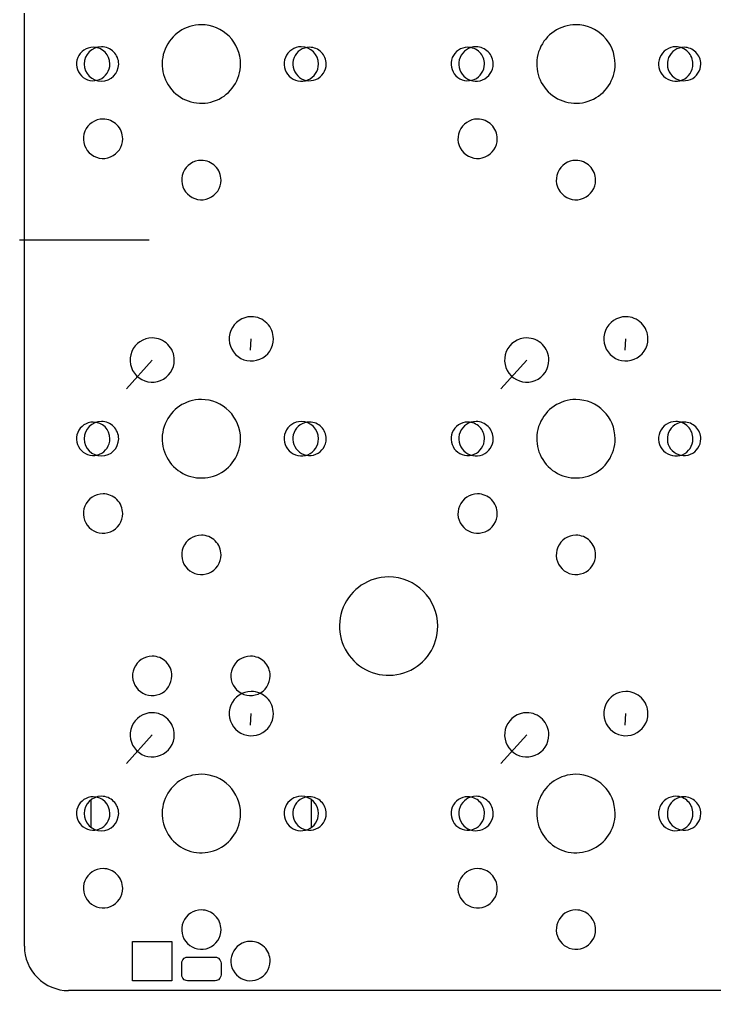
# Model space of a CAD drawing. Extents: x 2 to 288, y -137 to -43.
# Drawn here: x 2.5 to 37.86, y -136.91 to -87.54 of the extents above; entities that cross this region are included whole.
import ezdxf

# ---------------------------------------------------------------- set-up
doc = ezdxf.new("R2010")
doc.units = 0
doc.layers.get('0').update_dxf_attribs({"linetype": 'CONTINUOUS'})

msp = doc.modelspace()

# ---------------------------------------------------------------- linework, layer by layer
at = {"color": 7}
for points in [[(2.75311, -134.658479), (2.75311, -44.958598)], [(2.499997, -98.738308), (9.099988, -98.738308)], [(14.253111, -104.358621), (14.292653, -103.77859)], [(33.303102, -104.358621), (33.342644, -103.77859)], [(7.943119, -106.318619), (9.253108, -104.858613)], [(26.99311, -106.318619), (28.303098, -104.858613)], [(14.253111, -123.408612), (14.292653, -122.828581)], [(33.303102, -123.408612), (33.342644, -122.828581)], [(7.943119, -125.368609), (9.253108, -123.908603)], [(26.99311, -125.368609), (28.303098, -123.908603)], [(6.153306, -128.608937), (6.153306, -127.208939)], [(17.353291, -128.608937), (17.353291, -127.208939)], [(50.492442, -136.908476), (5.003107, -136.908476)]]:
    msp.add_lwpolyline(points, dxfattribs=at)
for points in [[(11.753114, -87.814727)], [(11.753114, -87.814727)], [(30.803105, -87.814727)], [(30.803105, -87.814727)], [(6.253122, -88.958626)], [(6.253122, -88.958626)], [(6.673121, -88.933626)], [(6.673121, -88.933626)], [(16.833108, -88.933626)], [(16.833108, -88.933626)], [(17.253107, -88.958626)], [(17.253107, -88.958626)], [(25.303112, -88.958626), (25.303112, -88.958626)], [(25.723112, -88.933626), (25.723112, -88.933626)], [(35.883098, -88.933626)], [(35.883098, -88.933626)], [(36.303098, -88.958626)], [(36.303098, -88.958626)], [(6.753121, -92.608621)], [(25.803112, -92.608621)], [(11.753114, -94.708618)], [(30.803105, -94.708618)], [(14.293111, -102.653623)], [(33.343102, -102.653623)], [(9.253118, -103.733622)], [(28.303108, -103.733622)], [(11.753114, -106.864718)], [(11.753114, -106.864718)], [(30.803105, -106.864718)], [(30.803105, -106.864718)], [(6.253122, -108.008616)], [(6.253122, -108.008616)], [(6.673121, -107.983616)], [(6.673121, -107.983616)], [(16.833108, -107.983616), (16.833108, -107.983616)], [(17.253107, -108.008616)], [(17.253107, -108.008616)], [(25.303112, -108.008616)], [(25.303112, -108.008616)], [(25.723112, -107.983616)], [(25.723112, -107.983616)], [(35.883098, -107.983616)], [(35.883098, -107.983616)], [(36.303098, -108.008616)], [(36.303098, -108.008616)], [(6.753121, -111.658611)], [(25.803112, -111.658611)], [(11.753114, -113.758609)], [(30.803105, -113.758609)], [(21.27811, -115.883614)], [(9.253302, -119.908948)], [(14.253295, -119.908948)], [(14.293111, -121.703614)], [(33.343102, -121.703614)], [(9.253118, -122.783613)], [(28.303108, -122.783613)], [(11.753114, -125.914708)], [(11.753114, -125.914708)], [(30.803105, -125.914708)], [(30.803105, -125.914708)], [(6.253122, -127.058607)], [(6.253122, -127.058607)], [(6.673121, -127.033607)], [(6.673121, -127.033607)], [(16.833108, -127.033607)], [(16.833108, -127.033607)], [(17.253107, -127.058607)], [(17.253107, -127.058607)], [(25.303112, -127.058607)], [(25.303112, -127.058607)], [(25.723112, -127.033607), (25.723112, -127.033607)], [(35.883098, -127.033607)], [(35.883098, -127.033607)], [(36.303098, -127.058607)], [(36.303098, -127.058607)], [(6.753121, -130.708602)], [(25.803112, -130.708602)], [(11.753114, -132.808599)], [(30.803105, -132.808599)], [(10.2533, -136.408926), (8.253303, -136.408926), (8.253303, -134.408929), (10.2533, -134.408929)], [(14.253295, -134.408929)], [(11.053299, -136.408926), (10.984284, -136.40088), (10.883809, -136.35646), (10.806062, -136.278849), (10.761467, -136.178451), (10.7533, -136.108927), (10.7533, -135.508928), (10.761346, -135.439913), (10.805766, -135.339438), (10.883377, -135.26169), (10.983775, -135.217095), (11.053299, -135.208928), (12.453297, -135.208928), (12.522312, -135.216974), (12.622787, -135.261394), (12.700535, -135.339006), (12.74513, -135.439404), (12.753297, -135.508928), (12.753297, -136.108927), (12.745251, -136.177942), (12.700831, -136.278417), (12.623219, -136.356164), (12.522821, -136.400759), (12.453297, -136.408926)]]:
    msp.add_lwpolyline(points, close=True, dxfattribs=at)
for points in [[(11.753114, -87.814727), (10.946658, -87.814727), (10.219611, -88.300525), (9.910993, -89.045593)], [(11.753114, -87.814727), (10.946658, -87.814727), (10.219611, -88.300525), (9.910993, -89.045593)], [(13.163013, -88.398726), (12.789084, -88.024798), (12.281929, -87.814727), (11.753114, -87.814727)], [(13.163013, -88.398726), (12.789084, -88.024798), (12.281929, -87.814727), (11.753114, -87.814727)], [(30.803105, -87.814727), (29.996649, -87.814727), (29.269601, -88.300525), (28.960984, -89.045593)], [(30.803105, -87.814727), (29.996649, -87.814727), (29.269601, -88.300525), (28.960984, -89.045593)], [(32.797002, -89.808625), (32.797002, -88.707425), (31.904304, -87.814727), (30.803105, -87.814727)], [(32.797002, -89.808625), (32.797002, -88.707425), (31.904304, -87.814727), (30.803105, -87.814727)], [(13.747012, -89.808625), (13.747012, -89.27981), (13.536941, -88.772655), (13.163013, -88.398726)], [(13.747012, -89.808625), (13.747012, -89.27981), (13.536941, -88.772655), (13.163013, -88.398726)], [(6.253122, -88.958626), (5.909329, -88.958626), (5.599389, -89.165721), (5.467825, -89.483344)], [(6.253122, -88.958626), (5.909329, -88.958626), (5.599389, -89.165721), (5.467825, -89.483344)], [(6.673121, -88.933626), (6.189873, -88.933626), (5.798122, -89.325376), (5.798122, -89.808625)], [(6.673121, -88.933626), (6.189873, -88.933626), (5.798122, -89.325376), (5.798122, -89.808625)], [(7.103121, -89.808625), (7.103121, -89.339183), (6.722563, -88.958626), (6.253122, -88.958626)], [(7.103121, -89.808625), (7.103121, -89.339183), (6.722563, -88.958626), (6.253122, -88.958626)], [(7.291839, -89.189907), (7.127745, -89.025813), (6.905185, -88.933626), (6.673121, -88.933626)], [(7.291839, -89.189907), (7.127745, -89.025813), (6.905185, -88.933626), (6.673121, -88.933626)], [(7.54812, -89.808625), (7.54812, -89.57656), (7.455933, -89.354001), (7.291839, -89.189907)], [(7.54812, -89.808625), (7.54812, -89.57656), (7.455933, -89.354001), (7.291839, -89.189907)], [(9.910993, -89.045593), (9.602376, -89.790661), (9.772965, -90.648272), (10.343216, -91.218523)], [(9.910993, -89.045593), (9.602376, -89.790661), (9.772965, -90.648272), (10.343216, -91.218523)], [(16.833108, -88.933626), (16.479204, -88.933626), (16.160147, -89.146812), (16.024714, -89.473777)], [(16.833108, -88.933626), (16.479204, -88.933626), (16.160147, -89.146812), (16.024714, -89.473777)], [(17.253107, -88.958626), (16.909315, -88.958626), (16.599374, -89.165721), (16.46781, -89.483344)], [(17.253107, -88.958626), (16.909315, -88.958626), (16.599374, -89.165721), (16.46781, -89.483344)], [(17.708106, -89.808625), (17.708106, -89.325376), (17.316356, -88.933626), (16.833108, -88.933626)], [(17.708106, -89.808625), (17.708106, -89.325376), (17.316356, -88.933626), (16.833108, -88.933626)], [(17.854147, -89.207585), (17.694741, -89.048179), (17.478541, -88.958626), (17.253107, -88.958626)], [(17.854147, -89.207585), (17.694741, -89.048179), (17.478541, -88.958626), (17.253107, -88.958626)], [(18.103106, -89.808625), (18.103106, -89.583191), (18.013553, -89.36699), (17.854147, -89.207585)], [(18.103106, -89.808625), (18.103106, -89.583191), (18.013553, -89.36699), (17.854147, -89.207585)], [(25.303112, -88.958626), (24.95932, -88.958626), (24.649379, -89.165721), (24.517816, -89.483344)], [(25.303112, -88.958626), (24.95932, -88.958626), (24.649379, -89.165721), (24.517816, -89.483344)], [(25.723112, -88.933626), (25.369208, -88.933626), (25.050151, -89.146812), (24.914718, -89.473777)], [(25.723112, -88.933626), (25.369208, -88.933626), (25.050151, -89.146812), (24.914718, -89.473777)], [(25.904152, -89.207585), (25.744746, -89.048179), (25.528546, -88.958626), (25.303112, -88.958626)], [(25.904152, -89.207585), (25.744746, -89.048179), (25.528546, -88.958626), (25.303112, -88.958626)], [(26.341829, -89.189907), (26.177735, -89.025813), (25.955176, -88.933626), (25.723112, -88.933626)], [(26.341829, -89.189907), (26.177735, -89.025813), (25.955176, -88.933626), (25.723112, -88.933626)], [(26.153111, -89.808625), (26.153111, -89.583191), (26.063558, -89.36699), (25.904152, -89.207585)], [(26.153111, -89.808625), (26.153111, -89.583191), (26.063558, -89.36699), (25.904152, -89.207585)], [(26.598111, -89.808625), (26.598111, -89.57656), (26.505923, -89.354001), (26.341829, -89.189907)], [(26.598111, -89.808625), (26.598111, -89.57656), (26.505923, -89.354001), (26.341829, -89.189907)], [(28.960984, -89.045593), (28.652367, -89.790661), (28.822956, -90.648272), (29.393207, -91.218523)], [(28.960984, -89.045593), (28.652367, -89.790661), (28.822956, -90.648272), (29.393207, -91.218523)], [(35.883098, -88.933626), (35.529194, -88.933626), (35.210138, -89.146812), (35.074705, -89.473777)], [(35.883098, -88.933626), (35.529194, -88.933626), (35.210138, -89.146812), (35.074705, -89.473777)], [(36.303098, -88.958626), (35.959305, -88.958626), (35.649365, -89.165721), (35.517801, -89.483344)], [(36.303098, -88.958626), (35.959305, -88.958626), (35.649365, -89.165721), (35.517801, -89.483344)], [(36.501816, -89.189907), (36.337722, -89.025813), (36.115162, -88.933626), (35.883098, -88.933626)], [(36.501816, -89.189907), (36.337722, -89.025813), (36.115162, -88.933626), (35.883098, -88.933626)], [(36.904138, -89.207585), (36.744732, -89.048179), (36.528531, -88.958626), (36.303098, -88.958626)], [(36.904138, -89.207585), (36.744732, -89.048179), (36.528531, -88.958626), (36.303098, -88.958626)], [(36.758097, -89.808625), (36.758097, -89.57656), (36.66591, -89.354001), (36.501816, -89.189907)], [(36.758097, -89.808625), (36.758097, -89.57656), (36.66591, -89.354001), (36.501816, -89.189907)], [(37.153096, -89.808625), (37.153096, -89.583191), (37.063543, -89.36699), (36.904138, -89.207585)], [(37.153096, -89.808625), (37.153096, -89.583191), (37.063543, -89.36699), (36.904138, -89.207585)], [(5.467825, -89.483344), (5.336261, -89.800967), (5.408984, -90.166567), (5.652082, -90.409665)], [(5.467825, -89.483344), (5.336261, -89.800967), (5.408984, -90.166567), (5.652082, -90.409665)], [(5.798122, -89.808625), (5.798122, -90.291873), (6.189873, -90.683623), (6.673121, -90.683623)], [(5.798122, -89.808625), (5.798122, -90.291873), (6.189873, -90.683623), (6.673121, -90.683623)], [(6.578402, -90.593921), (6.896025, -90.462357), (7.103121, -90.152417), (7.103121, -89.808625)], [(6.578402, -90.593921), (6.896025, -90.462357), (7.103121, -90.152417), (7.103121, -89.808625)], [(6.673121, -90.683623), (7.15637, -90.683623), (7.54812, -90.291873), (7.54812, -89.808625)], [(6.673121, -90.683623), (7.15637, -90.683623), (7.54812, -90.291873), (7.54812, -89.808625)], [(12.516146, -91.650746), (13.261214, -91.342128), (13.747012, -90.615081), (13.747012, -89.808625)], [(12.516146, -91.650746), (13.261214, -91.342128), (13.747012, -90.615081), (13.747012, -89.808625)], [(16.024714, -89.473777), (15.889281, -89.800742), (15.964142, -90.177094), (16.21439, -90.427342)], [(16.024714, -89.473777), (15.889281, -89.800742), (15.964142, -90.177094), (16.21439, -90.427342)], [(16.46781, -89.483344), (16.336247, -89.800967), (16.408969, -90.166567), (16.652067, -90.409665)], [(16.46781, -89.483344), (16.336247, -89.800967), (16.408969, -90.166567), (16.652067, -90.409665)], [(17.167955, -90.617018), (17.49492, -90.481585), (17.708106, -90.162529), (17.708106, -89.808625)], [(17.167955, -90.617018), (17.49492, -90.481585), (17.708106, -90.162529), (17.708106, -89.808625)], [(17.578387, -90.593921), (17.89601, -90.462357), (18.103106, -90.152417), (18.103106, -89.808625)], [(17.578387, -90.593921), (17.89601, -90.462357), (18.103106, -90.152417), (18.103106, -89.808625)], [(24.517816, -89.483344), (24.386252, -89.800967), (24.458974, -90.166567), (24.702072, -90.409665)], [(24.517816, -89.483344), (24.386252, -89.800967), (24.458974, -90.166567), (24.702072, -90.409665)], [(24.914718, -89.473777), (24.779285, -89.800742), (24.854146, -90.177094), (25.104394, -90.427342)], [(24.914718, -89.473777), (24.779285, -89.800742), (24.854146, -90.177094), (25.104394, -90.427342)], [(25.628393, -90.593921), (25.946016, -90.462357), (26.153111, -90.152417), (26.153111, -89.808625)], [(25.628393, -90.593921), (25.946016, -90.462357), (26.153111, -90.152417), (26.153111, -89.808625)], [(26.057959, -90.617018), (26.384924, -90.481585), (26.598111, -90.162529), (26.598111, -89.808625)], [(26.057959, -90.617018), (26.384924, -90.481585), (26.598111, -90.162529), (26.598111, -89.808625)], [(31.566136, -91.650746), (32.311205, -91.342128), (32.797002, -90.615081), (32.797002, -89.808625)], [(31.566136, -91.650746), (32.311205, -91.342128), (32.797002, -90.615081), (32.797002, -89.808625)], [(35.074705, -89.473777), (34.939271, -89.800742), (35.014133, -90.177094), (35.264381, -90.427342)], [(35.074705, -89.473777), (34.939271, -89.800742), (35.014133, -90.177094), (35.264381, -90.427342)], [(35.517801, -89.483344), (35.386237, -89.800967), (35.45896, -90.166567), (35.702058, -90.409665)], [(35.517801, -89.483344), (35.386237, -89.800967), (35.45896, -90.166567), (35.702058, -90.409665)], [(36.217946, -90.617018), (36.54491, -90.481585), (36.758097, -90.162529), (36.758097, -89.808625)], [(36.217946, -90.617018), (36.54491, -90.481585), (36.758097, -90.162529), (36.758097, -89.808625)], [(36.628378, -90.593921), (36.946001, -90.462357), (37.153096, -90.152417), (37.153096, -89.808625)], [(36.628378, -90.593921), (36.946001, -90.462357), (37.153096, -90.152417), (37.153096, -89.808625)], [(5.652082, -90.409665), (5.89518, -90.652763), (6.260779, -90.725485), (6.578402, -90.593921)], [(5.652082, -90.409665), (5.89518, -90.652763), (6.260779, -90.725485), (6.578402, -90.593921)], [(16.21439, -90.427342), (16.464638, -90.67759), (16.84099, -90.752451), (17.167955, -90.617018)], [(16.21439, -90.427342), (16.464638, -90.67759), (16.84099, -90.752451), (17.167955, -90.617018)], [(16.652067, -90.409665), (16.895165, -90.652763), (17.260765, -90.725485), (17.578387, -90.593921)], [(16.652067, -90.409665), (16.895165, -90.652763), (17.260765, -90.725485), (17.578387, -90.593921)], [(24.702072, -90.409665), (24.94517, -90.652763), (25.31077, -90.725485), (25.628393, -90.593921)], [(24.702072, -90.409665), (24.94517, -90.652763), (25.31077, -90.725485), (25.628393, -90.593921)], [(25.104394, -90.427342), (25.354642, -90.67759), (25.730995, -90.752451), (26.057959, -90.617018)], [(25.104394, -90.427342), (25.354642, -90.67759), (25.730995, -90.752451), (26.057959, -90.617018)], [(35.264381, -90.427342), (35.514628, -90.67759), (35.890981, -90.752451), (36.217946, -90.617018)], [(35.264381, -90.427342), (35.514628, -90.67759), (35.890981, -90.752451), (36.217946, -90.617018)], [(35.702058, -90.409665), (35.945156, -90.652763), (36.310755, -90.725485), (36.628378, -90.593921)], [(35.702058, -90.409665), (35.945156, -90.652763), (36.310755, -90.725485), (36.628378, -90.593921)], [(10.343216, -91.218523), (10.913467, -91.788774), (11.771077, -91.959363), (12.516146, -91.650746)], [(10.343216, -91.218523), (10.913467, -91.788774), (11.771077, -91.959363), (12.516146, -91.650746)], [(29.393207, -91.218523), (29.963457, -91.788774), (30.821068, -91.959363), (31.566136, -91.650746)], [(29.393207, -91.218523), (29.963457, -91.788774), (30.821068, -91.959363), (31.566136, -91.650746)], [(6.753121, -92.608621), (6.348659, -92.608621), (5.984023, -92.852263), (5.829243, -93.225937)], [(7.460227, -92.901514), (7.272691, -92.713978), (7.018337, -92.608621), (6.753121, -92.608621)], [(25.803112, -92.608621), (25.39865, -92.608621), (25.034014, -92.852263), (24.879233, -93.225937)], [(26.510217, -92.901514), (26.322681, -92.713978), (26.068328, -92.608621), (25.803112, -92.608621)], [(5.829243, -93.225937), (5.674462, -93.59961), (5.760018, -94.029728), (6.046015, -94.315725)], [(7.75312, -93.60862), (7.75312, -93.343403), (7.647763, -93.08905), (7.460227, -92.901514)], [(24.879233, -93.225937), (24.724452, -93.59961), (24.810008, -94.029728), (25.096006, -94.315725)], [(26.80311, -93.60862), (26.80311, -93.343403), (26.697754, -93.08905), (26.510217, -92.901514)], [(7.135804, -94.532498), (7.509478, -94.377717), (7.75312, -94.013081), (7.75312, -93.60862)], [(26.185794, -94.532498), (26.559468, -94.377717), (26.80311, -94.013081), (26.80311, -93.60862)], [(6.046015, -94.315725), (6.332013, -94.601723), (6.76213, -94.687279), (7.135804, -94.532498)], [(11.753114, -94.708618), (11.348653, -94.708618), (10.984017, -94.95226), (10.829236, -95.325934)], [(12.46022, -95.001511), (12.272684, -94.813975), (12.01833, -94.708618), (11.753114, -94.708618)], [(25.096006, -94.315725), (25.382003, -94.601723), (25.812121, -94.687279), (26.185794, -94.532498)], [(30.803105, -94.708618), (30.398643, -94.708618), (30.034007, -94.95226), (29.879227, -95.325934)], [(31.510211, -95.001511), (31.322675, -94.813975), (31.068321, -94.708618), (30.803105, -94.708618)], [(12.753113, -95.708617), (12.753113, -95.443401), (12.647756, -95.189047), (12.46022, -95.001511)], [(31.803104, -95.708617), (31.803104, -95.443401), (31.697747, -95.189047), (31.510211, -95.001511)], [(10.829236, -95.325934), (10.674455, -95.699608), (10.760011, -96.129725), (11.046008, -96.415723)], [(12.135797, -96.632495), (12.509471, -96.477714), (12.753113, -96.113078), (12.753113, -95.708617)], [(29.879227, -95.325934), (29.724446, -95.699608), (29.810001, -96.129725), (30.095999, -96.415723)], [(31.185788, -96.632495), (31.559462, -96.477714), (31.803104, -96.113078), (31.803104, -95.708617)], [(11.046008, -96.415723), (11.332006, -96.70172), (11.762123, -96.787276), (12.135797, -96.632495)], [(30.095999, -96.415723), (30.381997, -96.70172), (30.812114, -96.787276), (31.185788, -96.632495)], [(14.293111, -102.653623), (13.838092, -102.653623), (13.427876, -102.927721), (13.253748, -103.348104)], [(15.088605, -102.983128), (14.877627, -102.77215), (14.591479, -102.653623), (14.293111, -102.653623)], [(33.343102, -102.653623), (32.888082, -102.653623), (32.477867, -102.927721), (32.303738, -103.348104)], [(34.138596, -102.983128), (33.927617, -102.77215), (33.64147, -102.653623), (33.343102, -102.653623)], [(15.418109, -103.778622), (15.418109, -103.480254), (15.299583, -103.194106), (15.088605, -102.983128)], [(34.4681, -103.778622), (34.4681, -103.480254), (34.349574, -103.194106), (34.138596, -102.983128)], [(13.253748, -103.348104), (13.079619, -103.768487), (13.17587, -104.252369), (13.497617, -104.574116)], [(32.303738, -103.348104), (32.12961, -103.768487), (32.22586, -104.252369), (32.547607, -104.574116)], [(9.253118, -103.733622), (8.798098, -103.733622), (8.387883, -104.007719), (8.213755, -104.428102)], [(10.048612, -104.063126), (9.837634, -103.852148), (9.551486, -103.733622), (9.253118, -103.733622)], [(10.378116, -104.858621), (10.378116, -104.560252), (10.25959, -104.274105), (10.048612, -104.063126)], [(14.723629, -104.817985), (15.144012, -104.643857), (15.418109, -104.233641), (15.418109, -103.778622)], [(28.303108, -103.733622), (27.848089, -103.733622), (27.437874, -104.007719), (27.263745, -104.428102)], [(29.098602, -104.063126), (28.887624, -103.852148), (28.601476, -103.733622), (28.303108, -103.733622)], [(29.428107, -104.858621), (29.428107, -104.560252), (29.30958, -104.274105), (29.098602, -104.063126)], [(33.77362, -104.817985), (34.194003, -104.643857), (34.4681, -104.233641), (34.4681, -103.778622)], [(8.213755, -104.428102), (8.039626, -104.848485), (8.135876, -105.332367), (8.457624, -105.654115)], [(13.497617, -104.574116), (13.819364, -104.895863), (14.303246, -104.992113), (14.723629, -104.817985)], [(27.263745, -104.428102), (27.089617, -104.848485), (27.185867, -105.332367), (27.507614, -105.654115)], [(32.547607, -104.574116), (32.869355, -104.895863), (33.353237, -104.992113), (33.77362, -104.817985)], [(9.683636, -105.897984), (10.104019, -105.723855), (10.378116, -105.31364), (10.378116, -104.858621)], [(28.733627, -105.897984), (29.15401, -105.723855), (29.428107, -105.31364), (29.428107, -104.858621)], [(8.457624, -105.654115), (8.779371, -105.975862), (9.263253, -106.072112), (9.683636, -105.897984)], [(27.507614, -105.654115), (27.829361, -105.975862), (28.313243, -106.072112), (28.733627, -105.897984)], [(11.753114, -106.864718), (10.946658, -106.864718), (10.219611, -107.350515), (9.910993, -108.095584)], [(11.753114, -106.864718), (10.946658, -106.864718), (10.219611, -107.350515), (9.910993, -108.095584)], [(13.163013, -107.448717), (12.789084, -107.074789), (12.281929, -106.864718), (11.753114, -106.864718)], [(13.163013, -107.448717), (12.789084, -107.074789), (12.281929, -106.864718), (11.753114, -106.864718)], [(30.803105, -106.864718), (29.996649, -106.864718), (29.269601, -107.350515), (28.960984, -108.095584)], [(30.803105, -106.864718), (29.996649, -106.864718), (29.269601, -107.350515), (28.960984, -108.095584)], [(32.797002, -108.858615), (32.797002, -107.757416), (31.904304, -106.864718), (30.803105, -106.864718)], [(32.797002, -108.858615), (32.797002, -107.757416), (31.904304, -106.864718), (30.803105, -106.864718)], [(13.747012, -108.858615), (13.747012, -108.329801), (13.536941, -107.822645), (13.163013, -107.448717)], [(13.747012, -108.858615), (13.747012, -108.329801), (13.536941, -107.822645), (13.163013, -107.448717)], [(6.253122, -108.008616), (5.909329, -108.008616), (5.599389, -108.215712), (5.467825, -108.533335)], [(6.253122, -108.008616), (5.909329, -108.008616), (5.599389, -108.215712), (5.467825, -108.533335)], [(6.673121, -107.983616), (6.189873, -107.983616), (5.798122, -108.375367), (5.798122, -108.858615)], [(6.673121, -107.983616), (6.189873, -107.983616), (5.798122, -108.375367), (5.798122, -108.858615)], [(7.103121, -108.858615), (7.103121, -108.389174), (6.722563, -108.008616), (6.253122, -108.008616)], [(7.103121, -108.858615), (7.103121, -108.389174), (6.722563, -108.008616), (6.253122, -108.008616)], [(7.291839, -108.239898), (7.127745, -108.075803), (6.905185, -107.983616), (6.673121, -107.983616)], [(7.291839, -108.239898), (7.127745, -108.075803), (6.905185, -107.983616), (6.673121, -107.983616)], [(9.910993, -108.095584), (9.602376, -108.840652), (9.772965, -109.698263), (10.343216, -110.268514)], [(9.910993, -108.095584), (9.602376, -108.840652), (9.772965, -109.698263), (10.343216, -110.268514)], [(16.833108, -107.983616), (16.479204, -107.983616), (16.160147, -108.196803), (16.024714, -108.523768)], [(16.833108, -107.983616), (16.479204, -107.983616), (16.160147, -108.196803), (16.024714, -108.523768)], [(17.253107, -108.008616), (16.909315, -108.008616), (16.599374, -108.215712), (16.46781, -108.533335)], [(17.253107, -108.008616), (16.909315, -108.008616), (16.599374, -108.215712), (16.46781, -108.533335)], [(17.708106, -108.858615), (17.708106, -108.375367), (17.316356, -107.983616), (16.833108, -107.983616)], [(17.708106, -108.858615), (17.708106, -108.375367), (17.316356, -107.983616), (16.833108, -107.983616)], [(17.854147, -108.257575), (17.694741, -108.09817), (17.478541, -108.008616), (17.253107, -108.008616)], [(17.854147, -108.257575), (17.694741, -108.09817), (17.478541, -108.008616), (17.253107, -108.008616)], [(25.303112, -108.008616), (24.95932, -108.008616), (24.649379, -108.215712), (24.517816, -108.533335)], [(25.303112, -108.008616), (24.95932, -108.008616), (24.649379, -108.215712), (24.517816, -108.533335)], [(25.723112, -107.983616), (25.369208, -107.983616), (25.050151, -108.196803), (24.914718, -108.523768)], [(25.723112, -107.983616), (25.369208, -107.983616), (25.050151, -108.196803), (24.914718, -108.523768)], [(25.904152, -108.257575), (25.744746, -108.09817), (25.528546, -108.008616), (25.303112, -108.008616)], [(25.904152, -108.257575), (25.744746, -108.09817), (25.528546, -108.008616), (25.303112, -108.008616)], [(26.341829, -108.239898), (26.177735, -108.075803), (25.955176, -107.983616), (25.723112, -107.983616)], [(26.341829, -108.239898), (26.177735, -108.075803), (25.955176, -107.983616), (25.723112, -107.983616)], [(28.960984, -108.095584), (28.652367, -108.840652), (28.822956, -109.698263), (29.393207, -110.268514)], [(28.960984, -108.095584), (28.652367, -108.840652), (28.822956, -109.698263), (29.393207, -110.268514)], [(35.883098, -107.983616), (35.529194, -107.983616), (35.210138, -108.196803), (35.074705, -108.523768)], [(35.883098, -107.983616), (35.529194, -107.983616), (35.210138, -108.196803), (35.074705, -108.523768)], [(36.303098, -108.008616), (35.959305, -108.008616), (35.649365, -108.215712), (35.517801, -108.533335)], [(36.303098, -108.008616), (35.959305, -108.008616), (35.649365, -108.215712), (35.517801, -108.533335)], [(36.501816, -108.239898), (36.337722, -108.075803), (36.115162, -107.983616), (35.883098, -107.983616)], [(36.501816, -108.239898), (36.337722, -108.075803), (36.115162, -107.983616), (35.883098, -107.983616)], [(36.904138, -108.257575), (36.744732, -108.09817), (36.528531, -108.008616), (36.303098, -108.008616)], [(36.904138, -108.257575), (36.744732, -108.09817), (36.528531, -108.008616), (36.303098, -108.008616)], [(5.467825, -108.533335), (5.336261, -108.850958), (5.408984, -109.216557), (5.652082, -109.459655)], [(5.467825, -108.533335), (5.336261, -108.850958), (5.408984, -109.216557), (5.652082, -109.459655)], [(7.54812, -108.858615), (7.54812, -108.626551), (7.455933, -108.403992), (7.291839, -108.239898)], [(7.54812, -108.858615), (7.54812, -108.626551), (7.455933, -108.403992), (7.291839, -108.239898)], [(16.024714, -108.523768), (15.889281, -108.850732), (15.964142, -109.227085), (16.21439, -109.477333)], [(16.024714, -108.523768), (15.889281, -108.850732), (15.964142, -109.227085), (16.21439, -109.477333)], [(16.46781, -108.533335), (16.336247, -108.850958), (16.408969, -109.216557), (16.652067, -109.459655)], [(16.46781, -108.533335), (16.336247, -108.850958), (16.408969, -109.216557), (16.652067, -109.459655)], [(18.103106, -108.858615), (18.103106, -108.633181), (18.013553, -108.416981), (17.854147, -108.257575)], [(18.103106, -108.858615), (18.103106, -108.633181), (18.013553, -108.416981), (17.854147, -108.257575)], [(24.517816, -108.533335), (24.386252, -108.850958), (24.458974, -109.216557), (24.702072, -109.459655)], [(24.517816, -108.533335), (24.386252, -108.850958), (24.458974, -109.216557), (24.702072, -109.459655)], [(24.914718, -108.523768), (24.779285, -108.850732), (24.854146, -109.227085), (25.104394, -109.477333)], [(24.914718, -108.523768), (24.779285, -108.850732), (24.854146, -109.227085), (25.104394, -109.477333)], [(26.153111, -108.858615), (26.153111, -108.633181), (26.063558, -108.416981), (25.904152, -108.257575)], [(26.153111, -108.858615), (26.153111, -108.633181), (26.063558, -108.416981), (25.904152, -108.257575)], [(26.598111, -108.858615), (26.598111, -108.626551), (26.505923, -108.403992), (26.341829, -108.239898)], [(26.598111, -108.858615), (26.598111, -108.626551), (26.505923, -108.403992), (26.341829, -108.239898)], [(35.074705, -108.523768), (34.939271, -108.850732), (35.014133, -109.227085), (35.264381, -109.477333)], [(35.074705, -108.523768), (34.939271, -108.850732), (35.014133, -109.227085), (35.264381, -109.477333)], [(35.517801, -108.533335), (35.386237, -108.850958), (35.45896, -109.216557), (35.702058, -109.459655)], [(35.517801, -108.533335), (35.386237, -108.850958), (35.45896, -109.216557), (35.702058, -109.459655)], [(36.758097, -108.858615), (36.758097, -108.626551), (36.66591, -108.403992), (36.501816, -108.239898)], [(36.758097, -108.858615), (36.758097, -108.626551), (36.66591, -108.403992), (36.501816, -108.239898)], [(37.153096, -108.858615), (37.153096, -108.633181), (37.063543, -108.416981), (36.904138, -108.257575)], [(37.153096, -108.858615), (37.153096, -108.633181), (37.063543, -108.416981), (36.904138, -108.257575)], [(5.798122, -108.858615), (5.798122, -109.341864), (6.189873, -109.733614), (6.673121, -109.733614)], [(5.798122, -108.858615), (5.798122, -109.341864), (6.189873, -109.733614), (6.673121, -109.733614)], [(6.578402, -109.643912), (6.896025, -109.512348), (7.103121, -109.202408), (7.103121, -108.858615)], [(6.578402, -109.643912), (6.896025, -109.512348), (7.103121, -109.202408), (7.103121, -108.858615)], [(6.673121, -109.733614), (7.15637, -109.733614), (7.54812, -109.341864), (7.54812, -108.858615)], [(6.673121, -109.733614), (7.15637, -109.733614), (7.54812, -109.341864), (7.54812, -108.858615)], [(12.516146, -110.700736), (13.261214, -110.392119), (13.747012, -109.665071), (13.747012, -108.858615)], [(12.516146, -110.700736), (13.261214, -110.392119), (13.747012, -109.665071), (13.747012, -108.858615)], [(17.167955, -109.667009), (17.49492, -109.531575), (17.708106, -109.212519), (17.708106, -108.858615)], [(17.167955, -109.667009), (17.49492, -109.531575), (17.708106, -109.212519), (17.708106, -108.858615)], [(17.578387, -109.643912), (17.89601, -109.512348), (18.103106, -109.202408), (18.103106, -108.858615)], [(17.578387, -109.643912), (17.89601, -109.512348), (18.103106, -109.202408), (18.103106, -108.858615)], [(25.628393, -109.643912), (25.946016, -109.512348), (26.153111, -109.202408), (26.153111, -108.858615)], [(25.628393, -109.643912), (25.946016, -109.512348), (26.153111, -109.202408), (26.153111, -108.858615)], [(26.057959, -109.667009), (26.384924, -109.531575), (26.598111, -109.212519), (26.598111, -108.858615)], [(26.057959, -109.667009), (26.384924, -109.531575), (26.598111, -109.212519), (26.598111, -108.858615)], [(31.566136, -110.700736), (32.311205, -110.392119), (32.797002, -109.665071), (32.797002, -108.858615)], [(31.566136, -110.700736), (32.311205, -110.392119), (32.797002, -109.665071), (32.797002, -108.858615)], [(36.217946, -109.667009), (36.54491, -109.531575), (36.758097, -109.212519), (36.758097, -108.858615)], [(36.217946, -109.667009), (36.54491, -109.531575), (36.758097, -109.212519), (36.758097, -108.858615)], [(36.628378, -109.643912), (36.946001, -109.512348), (37.153096, -109.202408), (37.153096, -108.858615)], [(36.628378, -109.643912), (36.946001, -109.512348), (37.153096, -109.202408), (37.153096, -108.858615)], [(5.652082, -109.459655), (5.89518, -109.702753), (6.260779, -109.775475), (6.578402, -109.643912)], [(5.652082, -109.459655), (5.89518, -109.702753), (6.260779, -109.775475), (6.578402, -109.643912)], [(16.21439, -109.477333), (16.464638, -109.727581), (16.84099, -109.802442), (17.167955, -109.667009)], [(16.21439, -109.477333), (16.464638, -109.727581), (16.84099, -109.802442), (17.167955, -109.667009)], [(16.652067, -109.459655), (16.895165, -109.702753), (17.260765, -109.775475), (17.578387, -109.643912)], [(16.652067, -109.459655), (16.895165, -109.702753), (17.260765, -109.775475), (17.578387, -109.643912)], [(24.702072, -109.459655), (24.94517, -109.702753), (25.31077, -109.775475), (25.628393, -109.643912)], [(24.702072, -109.459655), (24.94517, -109.702753), (25.31077, -109.775475), (25.628393, -109.643912)], [(25.104394, -109.477333), (25.354642, -109.727581), (25.730995, -109.802442), (26.057959, -109.667009)], [(25.104394, -109.477333), (25.354642, -109.727581), (25.730995, -109.802442), (26.057959, -109.667009)], [(35.264381, -109.477333), (35.514628, -109.727581), (35.890981, -109.802442), (36.217946, -109.667009)], [(35.264381, -109.477333), (35.514628, -109.727581), (35.890981, -109.802442), (36.217946, -109.667009)], [(35.702058, -109.459655), (35.945156, -109.702753), (36.310755, -109.775475), (36.628378, -109.643912)], [(35.702058, -109.459655), (35.945156, -109.702753), (36.310755, -109.775475), (36.628378, -109.643912)], [(10.343216, -110.268514), (10.913467, -110.838764), (11.771077, -111.009354), (12.516146, -110.700736)], [(10.343216, -110.268514), (10.913467, -110.838764), (11.771077, -111.009354), (12.516146, -110.700736)], [(29.393207, -110.268514), (29.963457, -110.838764), (30.821068, -111.009354), (31.566136, -110.700736)], [(29.393207, -110.268514), (29.963457, -110.838764), (30.821068, -111.009354), (31.566136, -110.700736)], [(6.753121, -111.658611), (6.348659, -111.658611), (5.984023, -111.902253), (5.829243, -112.275927)], [(7.460227, -111.951504), (7.272691, -111.763968), (7.018337, -111.658611), (6.753121, -111.658611)], [(7.75312, -112.65861), (7.75312, -112.393394), (7.647763, -112.13904), (7.460227, -111.951504)], [(25.803112, -111.658611), (25.39865, -111.658611), (25.034014, -111.902253), (24.879233, -112.275927)], [(26.510217, -111.951504), (26.322681, -111.763968), (26.068328, -111.658611), (25.803112, -111.658611)], [(26.80311, -112.65861), (26.80311, -112.393394), (26.697754, -112.13904), (26.510217, -111.951504)], [(5.829243, -112.275927), (5.674462, -112.649601), (5.760018, -113.079718), (6.046015, -113.365716)], [(24.879233, -112.275927), (24.724452, -112.649601), (24.810008, -113.079718), (25.096006, -113.365716)], [(7.135804, -113.582488), (7.509478, -113.427708), (7.75312, -113.063072), (7.75312, -112.65861)], [(26.185794, -113.582488), (26.559468, -113.427708), (26.80311, -113.063072), (26.80311, -112.65861)], [(6.046015, -113.365716), (6.332013, -113.651714), (6.76213, -113.737269), (7.135804, -113.582488)], [(25.096006, -113.365716), (25.382003, -113.651714), (25.812121, -113.737269), (26.185794, -113.582488)], [(11.753114, -113.758609), (11.348653, -113.758609), (10.984017, -114.00225), (10.829236, -114.375924)], [(12.46022, -114.051501), (12.272684, -113.863965), (12.01833, -113.758609), (11.753114, -113.758609)], [(30.803105, -113.758609), (30.398643, -113.758609), (30.034007, -114.00225), (29.879227, -114.375924)], [(31.510211, -114.051501), (31.322675, -113.863965), (31.068321, -113.758609), (30.803105, -113.758609)], [(10.829236, -114.375924), (10.674455, -114.749598), (10.760011, -115.179716), (11.046008, -115.465713)], [(12.753113, -114.758607), (12.753113, -114.493391), (12.647756, -114.239038), (12.46022, -114.051501)], [(29.879227, -114.375924), (29.724446, -114.749598), (29.810001, -115.179716), (30.095999, -115.465713)], [(31.803104, -114.758607), (31.803104, -114.493391), (31.697747, -114.239038), (31.510211, -114.051501)], [(12.135797, -115.682486), (12.509471, -115.527705), (12.753113, -115.163069), (12.753113, -114.758607)], [(31.185788, -115.682486), (31.559462, -115.527705), (31.803104, -115.163069), (31.803104, -114.758607)], [(11.046008, -115.465713), (11.332006, -115.751711), (11.762123, -115.837266), (12.135797, -115.682486)], [(30.095999, -115.465713), (30.381997, -115.751711), (30.812114, -115.837266), (31.185788, -115.682486)], [(21.27811, -115.883614), (20.266955, -115.883614), (19.355366, -116.492718), (18.968414, -117.426903)], [(23.778106, -118.38361), (23.778106, -117.0029), (22.65882, -115.883614), (21.27811, -115.883614)], [(18.968414, -117.426903), (18.581462, -118.361088), (18.795351, -119.436381), (19.510345, -120.151375)], [(22.234817, -120.693306), (23.169002, -120.306354), (23.778106, -119.394765), (23.778106, -118.38361)], [(9.253302, -119.908948), (8.84884, -119.908948), (8.484204, -120.15259), (8.329423, -120.526264)], [(9.960407, -120.201841), (9.772871, -120.014305), (9.518518, -119.908948), (9.253302, -119.908948)], [(14.253295, -119.908948), (13.848833, -119.908948), (13.484197, -120.15259), (13.329417, -120.526264)], [(14.960401, -120.201841), (14.772865, -120.014305), (14.518511, -119.908948), (14.253295, -119.908948)], [(10.2533, -120.908947), (10.2533, -120.643731), (10.147944, -120.389377), (9.960407, -120.201841)], [(15.253294, -120.908947), (15.253294, -120.643731), (15.147937, -120.389377), (14.960401, -120.201841)], [(19.510345, -120.151375), (20.225339, -120.866369), (21.300632, -121.080258), (22.234817, -120.693306)], [(8.329423, -120.526264), (8.174643, -120.899938), (8.260198, -121.330055), (8.546196, -121.616053)], [(9.635985, -121.832825), (10.009658, -121.678045), (10.2533, -121.313409), (10.2533, -120.908947)], [(13.329417, -120.526264), (13.174636, -120.899938), (13.260192, -121.330055), (13.546189, -121.616053)], [(14.635978, -121.832825), (15.009652, -121.678045), (15.253294, -121.313409), (15.253294, -120.908947)], [(8.546196, -121.616053), (8.832193, -121.902051), (9.262311, -121.987606), (9.635985, -121.832825)], [(14.293111, -121.703614), (13.838092, -121.703614), (13.427876, -121.977711), (13.253748, -122.398094)], [(13.546189, -121.616053), (13.832187, -121.902051), (14.262304, -121.987606), (14.635978, -121.832825)], [(15.088605, -122.033118), (14.877627, -121.82214), (14.591479, -121.703614), (14.293111, -121.703614)], [(33.343102, -121.703614), (32.888082, -121.703614), (32.477867, -121.977711), (32.303738, -122.398094)], [(34.138596, -122.033118), (33.927617, -121.82214), (33.64147, -121.703614), (33.343102, -121.703614)], [(13.253748, -122.398094), (13.079619, -122.818477), (13.17587, -123.302359), (13.497617, -123.624107)], [(15.418109, -122.828613), (15.418109, -122.530244), (15.299583, -122.244097), (15.088605, -122.033118)], [(32.303738, -122.398094), (32.12961, -122.818477), (32.22586, -123.302359), (32.547607, -123.624107)], [(34.4681, -122.828613), (34.4681, -122.530244), (34.349574, -122.244097), (34.138596, -122.033118)], [(9.253118, -122.783613), (8.798098, -122.783613), (8.387883, -123.05771), (8.213755, -123.478093)], [(10.048612, -123.113117), (9.837634, -122.902139), (9.551486, -122.783613), (9.253118, -122.783613)], [(14.723629, -123.867976), (15.144012, -123.693847), (15.418109, -123.283632), (15.418109, -122.828613)], [(28.303108, -122.783613), (27.848089, -122.783613), (27.437874, -123.05771), (27.263745, -123.478093)], [(29.098602, -123.113117), (28.887624, -122.902139), (28.601476, -122.783613), (28.303108, -122.783613)], [(33.77362, -123.867976), (34.194003, -123.693847), (34.4681, -123.283632), (34.4681, -122.828613)], [(10.378116, -123.908611), (10.378116, -123.610243), (10.25959, -123.324095), (10.048612, -123.113117)], [(29.428107, -123.908611), (29.428107, -123.610243), (29.30958, -123.324095), (29.098602, -123.113117)], [(8.213755, -123.478093), (8.039626, -123.898476), (8.135876, -124.382358), (8.457624, -124.704105)], [(9.683636, -124.947974), (10.104019, -124.773846), (10.378116, -124.363631), (10.378116, -123.908611)], [(13.497617, -123.624107), (13.819364, -123.945854), (14.303246, -124.042104), (14.723629, -123.867976)], [(27.263745, -123.478093), (27.089617, -123.898476), (27.185867, -124.382358), (27.507614, -124.704105)], [(28.733627, -124.947974), (29.15401, -124.773846), (29.428107, -124.363631), (29.428107, -123.908611)], [(32.547607, -123.624107), (32.869355, -123.945854), (33.353237, -124.042104), (33.77362, -123.867976)], [(8.457624, -124.704105), (8.779371, -125.025852), (9.263253, -125.122103), (9.683636, -124.947974)], [(27.507614, -124.704105), (27.829361, -125.025852), (28.313243, -125.122103), (28.733627, -124.947974)], [(11.753114, -125.914708), (10.946658, -125.914708), (10.219611, -126.400506), (9.910993, -127.145574)], [(11.753114, -125.914708), (10.946658, -125.914708), (10.219611, -126.400506), (9.910993, -127.145574)], [(13.163013, -126.498707), (12.789084, -126.124779), (12.281929, -125.914708), (11.753114, -125.914708)], [(13.163013, -126.498707), (12.789084, -126.124779), (12.281929, -125.914708), (11.753114, -125.914708)], [(30.803105, -125.914708), (29.996649, -125.914708), (29.269601, -126.400506), (28.960984, -127.145574)], [(30.803105, -125.914708), (29.996649, -125.914708), (29.269601, -126.400506), (28.960984, -127.145574)], [(32.797002, -127.908606), (32.797002, -126.807407), (31.904304, -125.914708), (30.803105, -125.914708)], [(32.797002, -127.908606), (32.797002, -126.807407), (31.904304, -125.914708), (30.803105, -125.914708)], [(13.747012, -127.908606), (13.747012, -127.379791), (13.536941, -126.872636), (13.163013, -126.498707)], [(13.747012, -127.908606), (13.747012, -127.379791), (13.536941, -126.872636), (13.163013, -126.498707)], [(6.253122, -127.058607), (5.909329, -127.058607), (5.599389, -127.265702), (5.467825, -127.583325)], [(6.253122, -127.058607), (5.909329, -127.058607), (5.599389, -127.265702), (5.467825, -127.583325)], [(6.673121, -127.033607), (6.189873, -127.033607), (5.798122, -127.425357), (5.798122, -127.908606)], [(6.673121, -127.033607), (6.189873, -127.033607), (5.798122, -127.425357), (5.798122, -127.908606)], [(7.103121, -127.908606), (7.103121, -127.439164), (6.722563, -127.058607), (6.253122, -127.058607)], [(7.103121, -127.908606), (7.103121, -127.439164), (6.722563, -127.058607), (6.253122, -127.058607)], [(7.291839, -127.289888), (7.127745, -127.125794), (6.905185, -127.033607), (6.673121, -127.033607)], [(7.291839, -127.289888), (7.127745, -127.125794), (6.905185, -127.033607), (6.673121, -127.033607)], [(7.54812, -127.908606), (7.54812, -127.676542), (7.455933, -127.453982), (7.291839, -127.289888)], [(7.54812, -127.908606), (7.54812, -127.676542), (7.455933, -127.453982), (7.291839, -127.289888)], [(9.910993, -127.145574), (9.602376, -127.890643), (9.772965, -128.748253), (10.343216, -129.318504)], [(9.910993, -127.145574), (9.602376, -127.890643), (9.772965, -128.748253), (10.343216, -129.318504)], [(16.833108, -127.033607), (16.479204, -127.033607), (16.160147, -127.246794), (16.024714, -127.573758)], [(16.833108, -127.033607), (16.479204, -127.033607), (16.160147, -127.246794), (16.024714, -127.573758)], [(17.253107, -127.058607), (16.909315, -127.058607), (16.599374, -127.265702), (16.46781, -127.583325)], [(17.253107, -127.058607), (16.909315, -127.058607), (16.599374, -127.265702), (16.46781, -127.583325)], [(17.708106, -127.908606), (17.708106, -127.425357), (17.316356, -127.033607), (16.833108, -127.033607)], [(17.708106, -127.908606), (17.708106, -127.425357), (17.316356, -127.033607), (16.833108, -127.033607)], [(17.854147, -127.307566), (17.694741, -127.14816), (17.478541, -127.058607), (17.253107, -127.058607)], [(17.854147, -127.307566), (17.694741, -127.14816), (17.478541, -127.058607), (17.253107, -127.058607)], [(18.103106, -127.908606), (18.103106, -127.683172), (18.013553, -127.466972), (17.854147, -127.307566)], [(18.103106, -127.908606), (18.103106, -127.683172), (18.013553, -127.466972), (17.854147, -127.307566)], [(25.303112, -127.058607), (24.95932, -127.058607), (24.649379, -127.265702), (24.517816, -127.583325)], [(25.303112, -127.058607), (24.95932, -127.058607), (24.649379, -127.265702), (24.517816, -127.583325)], [(25.723112, -127.033607), (25.369208, -127.033607), (25.050151, -127.246794), (24.914718, -127.573758)], [(25.723112, -127.033607), (25.369208, -127.033607), (25.050151, -127.246794), (24.914718, -127.573758)], [(25.904152, -127.307566), (25.744746, -127.14816), (25.528546, -127.058607), (25.303112, -127.058607)], [(25.904152, -127.307566), (25.744746, -127.14816), (25.528546, -127.058607), (25.303112, -127.058607)], [(26.341829, -127.289888), (26.177735, -127.125794), (25.955176, -127.033607), (25.723112, -127.033607)], [(26.341829, -127.289888), (26.177735, -127.125794), (25.955176, -127.033607), (25.723112, -127.033607)], [(26.153111, -127.908606), (26.153111, -127.683172), (26.063558, -127.466972), (25.904152, -127.307566)], [(26.153111, -127.908606), (26.153111, -127.683172), (26.063558, -127.466972), (25.904152, -127.307566)], [(26.598111, -127.908606), (26.598111, -127.676542), (26.505923, -127.453982), (26.341829, -127.289888)], [(26.598111, -127.908606), (26.598111, -127.676542), (26.505923, -127.453982), (26.341829, -127.289888)], [(28.960984, -127.145574), (28.652367, -127.890643), (28.822956, -128.748253), (29.393207, -129.318504)], [(28.960984, -127.145574), (28.652367, -127.890643), (28.822956, -128.748253), (29.393207, -129.318504)], [(35.883098, -127.033607), (35.529194, -127.033607), (35.210138, -127.246794), (35.074705, -127.573758)], [(35.883098, -127.033607), (35.529194, -127.033607), (35.210138, -127.246794), (35.074705, -127.573758)], [(36.303098, -127.058607), (35.959305, -127.058607), (35.649365, -127.265702), (35.517801, -127.583325)], [(36.303098, -127.058607), (35.959305, -127.058607), (35.649365, -127.265702), (35.517801, -127.583325)], [(36.501816, -127.289888), (36.337722, -127.125794), (36.115162, -127.033607), (35.883098, -127.033607)], [(36.501816, -127.289888), (36.337722, -127.125794), (36.115162, -127.033607), (35.883098, -127.033607)], [(36.904138, -127.307566), (36.744732, -127.14816), (36.528531, -127.058607), (36.303098, -127.058607)], [(36.904138, -127.307566), (36.744732, -127.14816), (36.528531, -127.058607), (36.303098, -127.058607)], [(36.758097, -127.908606), (36.758097, -127.676542), (36.66591, -127.453982), (36.501816, -127.289888)], [(36.758097, -127.908606), (36.758097, -127.676542), (36.66591, -127.453982), (36.501816, -127.289888)], [(37.153096, -127.908606), (37.153096, -127.683172), (37.063543, -127.466972), (36.904138, -127.307566)], [(37.153096, -127.908606), (37.153096, -127.683172), (37.063543, -127.466972), (36.904138, -127.307566)], [(5.467825, -127.583325), (5.336261, -127.900948), (5.408984, -128.266548), (5.652082, -128.509646)], [(5.467825, -127.583325), (5.336261, -127.900948), (5.408984, -128.266548), (5.652082, -128.509646)], [(16.024714, -127.573758), (15.889281, -127.900723), (15.964142, -128.277075), (16.21439, -128.527323)], [(16.024714, -127.573758), (15.889281, -127.900723), (15.964142, -128.277075), (16.21439, -128.527323)], [(16.46781, -127.583325), (16.336247, -127.900948), (16.408969, -128.266548), (16.652067, -128.509646)], [(16.46781, -127.583325), (16.336247, -127.900948), (16.408969, -128.266548), (16.652067, -128.509646)], [(24.517816, -127.583325), (24.386252, -127.900948), (24.458974, -128.266548), (24.702072, -128.509646)], [(24.517816, -127.583325), (24.386252, -127.900948), (24.458974, -128.266548), (24.702072, -128.509646)], [(24.914718, -127.573758), (24.779285, -127.900723), (24.854146, -128.277075), (25.104394, -128.527323)], [(24.914718, -127.573758), (24.779285, -127.900723), (24.854146, -128.277075), (25.104394, -128.527323)], [(35.074705, -127.573758), (34.939271, -127.900723), (35.014133, -128.277075), (35.264381, -128.527323)], [(35.074705, -127.573758), (34.939271, -127.900723), (35.014133, -128.277075), (35.264381, -128.527323)], [(35.517801, -127.583325), (35.386237, -127.900948), (35.45896, -128.266548), (35.702058, -128.509646)], [(35.517801, -127.583325), (35.386237, -127.900948), (35.45896, -128.266548), (35.702058, -128.509646)], [(5.798122, -127.908606), (5.798122, -128.391854), (6.189873, -128.783605), (6.673121, -128.783605)], [(5.798122, -127.908606), (5.798122, -128.391854), (6.189873, -128.783605), (6.673121, -128.783605)], [(6.578402, -128.693902), (6.896025, -128.562339), (7.103121, -128.252398), (7.103121, -127.908606)], [(6.578402, -128.693902), (6.896025, -128.562339), (7.103121, -128.252398), (7.103121, -127.908606)], [(6.673121, -128.783605), (7.15637, -128.783605), (7.54812, -128.391854), (7.54812, -127.908606)], [(6.673121, -128.783605), (7.15637, -128.783605), (7.54812, -128.391854), (7.54812, -127.908606)], [(12.516146, -129.750727), (13.261214, -129.442109), (13.747012, -128.715062), (13.747012, -127.908606)], [(12.516146, -129.750727), (13.261214, -129.442109), (13.747012, -128.715062), (13.747012, -127.908606)], [(17.167955, -128.716999), (17.49492, -128.581566), (17.708106, -128.26251), (17.708106, -127.908606)], [(17.167955, -128.716999), (17.49492, -128.581566), (17.708106, -128.26251), (17.708106, -127.908606)], [(17.578387, -128.693902), (17.89601, -128.562339), (18.103106, -128.252398), (18.103106, -127.908606)], [(17.578387, -128.693902), (17.89601, -128.562339), (18.103106, -128.252398), (18.103106, -127.908606)], [(25.628393, -128.693902), (25.946016, -128.562339), (26.153111, -128.252398), (26.153111, -127.908606)], [(25.628393, -128.693902), (25.946016, -128.562339), (26.153111, -128.252398), (26.153111, -127.908606)], [(26.057959, -128.716999), (26.384924, -128.581566), (26.598111, -128.26251), (26.598111, -127.908606)], [(26.057959, -128.716999), (26.384924, -128.581566), (26.598111, -128.26251), (26.598111, -127.908606)], [(31.566136, -129.750727), (32.311205, -129.442109), (32.797002, -128.715062), (32.797002, -127.908606)], [(31.566136, -129.750727), (32.311205, -129.442109), (32.797002, -128.715062), (32.797002, -127.908606)], [(36.217946, -128.716999), (36.54491, -128.581566), (36.758097, -128.26251), (36.758097, -127.908606)], [(36.217946, -128.716999), (36.54491, -128.581566), (36.758097, -128.26251), (36.758097, -127.908606)], [(36.628378, -128.693902), (36.946001, -128.562339), (37.153096, -128.252398), (37.153096, -127.908606)], [(36.628378, -128.693902), (36.946001, -128.562339), (37.153096, -128.252398), (37.153096, -127.908606)], [(5.652082, -128.509646), (5.89518, -128.752744), (6.260779, -128.825466), (6.578402, -128.693902)], [(5.652082, -128.509646), (5.89518, -128.752744), (6.260779, -128.825466), (6.578402, -128.693902)], [(16.21439, -128.527323), (16.464638, -128.777571), (16.84099, -128.852432), (17.167955, -128.716999)], [(16.21439, -128.527323), (16.464638, -128.777571), (16.84099, -128.852432), (17.167955, -128.716999)], [(16.652067, -128.509646), (16.895165, -128.752744), (17.260765, -128.825466), (17.578387, -128.693902)], [(16.652067, -128.509646), (16.895165, -128.752744), (17.260765, -128.825466), (17.578387, -128.693902)], [(24.702072, -128.509646), (24.94517, -128.752744), (25.31077, -128.825466), (25.628393, -128.693902)], [(24.702072, -128.509646), (24.94517, -128.752744), (25.31077, -128.825466), (25.628393, -128.693902)], [(25.104394, -128.527323), (25.354642, -128.777571), (25.730995, -128.852432), (26.057959, -128.716999)], [(25.104394, -128.527323), (25.354642, -128.777571), (25.730995, -128.852432), (26.057959, -128.716999)], [(35.264381, -128.527323), (35.514628, -128.777571), (35.890981, -128.852432), (36.217946, -128.716999)], [(35.264381, -128.527323), (35.514628, -128.777571), (35.890981, -128.852432), (36.217946, -128.716999)], [(35.702058, -128.509646), (35.945156, -128.752744), (36.310755, -128.825466), (36.628378, -128.693902)], [(35.702058, -128.509646), (35.945156, -128.752744), (36.310755, -128.825466), (36.628378, -128.693902)], [(10.343216, -129.318504), (10.913467, -129.888755), (11.771077, -130.059344), (12.516146, -129.750727)], [(10.343216, -129.318504), (10.913467, -129.888755), (11.771077, -130.059344), (12.516146, -129.750727)], [(29.393207, -129.318504), (29.963457, -129.888755), (30.821068, -130.059344), (31.566136, -129.750727)], [(29.393207, -129.318504), (29.963457, -129.888755), (30.821068, -130.059344), (31.566136, -129.750727)], [(6.753121, -130.708602), (6.348659, -130.708602), (5.984023, -130.952244), (5.829243, -131.325918)], [(7.460227, -131.001495), (7.272691, -130.813959), (7.018337, -130.708602), (6.753121, -130.708602)], [(25.803112, -130.708602), (25.39865, -130.708602), (25.034014, -130.952244), (24.879233, -131.325918)], [(26.510217, -131.001495), (26.322681, -130.813959), (26.068328, -130.708602), (25.803112, -130.708602)], [(7.75312, -131.708601), (7.75312, -131.443385), (7.647763, -131.189031), (7.460227, -131.001495)], [(26.80311, -131.708601), (26.80311, -131.443385), (26.697754, -131.189031), (26.510217, -131.001495)], [(5.829243, -131.325918), (5.674462, -131.699592), (5.760018, -132.129709), (6.046015, -132.415707)], [(7.135804, -132.632479), (7.509478, -132.477698), (7.75312, -132.113062), (7.75312, -131.708601)], [(24.879233, -131.325918), (24.724452, -131.699592), (24.810008, -132.129709), (25.096006, -132.415707)], [(26.185794, -132.632479), (26.559468, -132.477698), (26.80311, -132.113062), (26.80311, -131.708601)], [(6.046015, -132.415707), (6.332013, -132.701704), (6.76213, -132.78726), (7.135804, -132.632479)], [(25.096006, -132.415707), (25.382003, -132.701704), (25.812121, -132.78726), (26.185794, -132.632479)], [(11.753114, -132.808599), (11.348653, -132.808599), (10.984017, -133.052241), (10.829236, -133.425915)], [(12.46022, -133.101492), (12.272684, -132.913956), (12.01833, -132.808599), (11.753114, -132.808599)], [(12.753113, -133.808598), (12.753113, -133.543382), (12.647756, -133.289028), (12.46022, -133.101492)], [(30.803105, -132.808599), (30.398643, -132.808599), (30.034007, -133.052241), (29.879227, -133.425915)], [(31.510211, -133.101492), (31.322675, -132.913956), (31.068321, -132.808599), (30.803105, -132.808599)], [(31.803104, -133.808598), (31.803104, -133.543382), (31.697747, -133.289028), (31.510211, -133.101492)], [(10.829236, -133.425915), (10.674455, -133.799589), (10.760011, -134.229706), (11.046008, -134.515704)], [(29.879227, -133.425915), (29.724446, -133.799589), (29.810001, -134.229706), (30.095999, -134.515704)], [(12.135797, -134.732476), (12.509471, -134.577695), (12.753113, -134.21306), (12.753113, -133.808598)], [(31.185788, -134.732476), (31.559462, -134.577695), (31.803104, -134.21306), (31.803104, -133.808598)], [(2.75311, -134.658479), (2.75311, -135.255215), (2.990163, -135.827511), (3.412119, -136.249467)], [(11.046008, -134.515704), (11.332006, -134.801701), (11.762123, -134.887257), (12.135797, -134.732476)], [(14.253295, -134.408929), (13.848833, -134.408929), (13.484197, -134.652571), (13.329417, -135.026245)], [(14.960401, -134.701822), (14.772865, -134.514286), (14.518511, -134.408929), (14.253295, -134.408929)], [(15.253294, -135.408928), (15.253294, -135.143712), (15.147937, -134.889358), (14.960401, -134.701822)], [(30.095999, -134.515704), (30.381997, -134.801701), (30.812114, -134.887257), (31.185788, -134.732476)], [(13.329417, -135.026245), (13.174636, -135.399919), (13.260192, -135.830036), (13.546189, -136.116034)], [(14.635978, -136.332806), (15.009652, -136.178025), (15.253294, -135.813389), (15.253294, -135.408928)], [(3.412119, -136.249467), (3.834075, -136.671423), (4.406371, -136.908476), (5.003107, -136.908476)], [(13.546189, -136.116034), (13.832187, -136.402031), (14.262304, -136.487587), (14.635978, -136.332806)]]:
    msp.add_open_spline(points, degree=3, dxfattribs=at)

doc.saveas('drawing.dxf')
